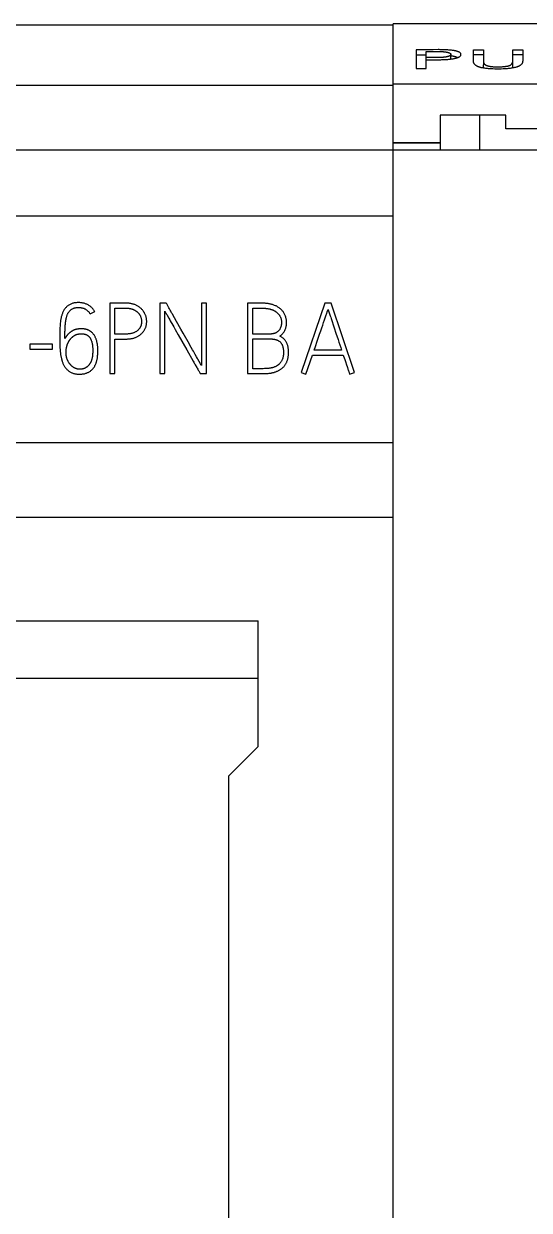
# Model space of a CAD drawing. Header units: millimetres. Extents: x 6750 to 121550, y -28210 to 66060.
# Drawn here: x 38625.18 to 38638.1, y 64560.89 to 64591.23 of the extents above; entities that cross this region are included whole.
import ezdxf

# ---------------------------------------------------------------- set-up
doc = ezdxf.new("R2010")
doc.units = ezdxf.units.MM
doc.layers.add('10000_FRONT', color=7, linetype='Continuous')
doc.layers.add('10500_FRONT_LABELING', color=7, linetype='Continuous')
doc.layers.add('DN.1. NET LIEN MANH', color=7, linetype='Continuous', lineweight=40)

# ---------------------------------------------------------------- blocks, each defined once
blk = doc.blocks.new('A$C0C6D7916')
at = {"layer": '10000_FRONT', "linetype": 'Continuous'}
for p, q in [((-7, 0), (-7, 117.137)), ((0, 117.137), (-7, 117.137)), ((-7, 117.1), (-16.8, 117.1)), ((-7, 115.556), (-16.8, 115.556)), ((-7, 115.6), (0, 115.6)), ((-5.8, 114.8), (-5.8, 113.9)), ((-4.125, 114.8), (-5.8, 114.8)), ((-4.8, 114.8), (-4.8, 113.9)), ((-4.125, 114.45), (-4.125, 114.8)), ((-2.875, 114.45), (-4.125, 114.45)), ((-7, 114.1), (-5.8, 114.1)), ((0, 113.9), (-42, 113.9)), ((-7, 114.091), (-5.8, 114.091)), ((-7, 112.214), (-42, 112.214)), ((-7, 106.423), (-42, 106.423)), ((-42, 104.522), (-7, 104.522)), ((-23.55, 101.87), (-10.45, 101.87)), ((-10.45, 98.65), (-10.45, 101.87)), ((-10.45, 100.395), (-23.55, 100.395)), ((-11.2, 97.9), (-10.45, 98.65)), ((-11.2, 73.2), (-11.2, 97.9))]:
    blk.add_line(p, q, dxfattribs=at)
at = {"layer": '10500_FRONT_LABELING', "linetype": 'Continuous'}
for p, q in [((-6.417, 116.473), (-6.417, 115.989)), ((-6.417, 116.341), (-6.162, 116.341)), ((-6.163, 115.989), (-6.163, 116.426)), ((-6.163, 116.426), (-5.936, 116.426)), ((-5.96, 116.218), (-5.858, 116.218)), ((-5.936, 116.426), (-5.911, 116.426)), ((-5.858, 116.218), (-5.807, 116.218)), ((-5.528, 116.235), (-5.528, 116.35)), ((-4.951, 116.473), (-4.696, 116.473)), ((-4.951, 116.358), (-4.951, 116.382)), ((-4.951, 116.334), (-4.951, 116.358)), ((-4.696, 116.341), (-4.951, 116.341)), ((-4.95, 116.297), (-4.951, 116.334)), ((-4.95, 116.284), (-4.95, 116.297)), ((-4.95, 116.163), (-4.95, 116.284)), ((-4.696, 116.229), (-4.697, 116.199)), ((-4.696, 116.384), (-4.696, 116.239)), ((-4.696, 116.239), (-4.696, 116.229)), ((-3.948, 116.318), (-3.947, 116.356)), ((-3.948, 116.289), (-3.948, 116.318)), ((-3.947, 116.26), (-3.948, 116.289)), ((-3.947, 116.438), (-3.947, 116.473)), ((-3.947, 116.473), (-3.692, 116.473)), ((-3.947, 116.356), (-3.947, 116.438)), ((-3.947, 116.227), (-3.947, 116.35)), ((-3.692, 116.341), (-3.947, 116.341)), ((-3.947, 116.24), (-3.947, 116.26)), ((-3.947, 116.23), (-3.947, 116.24)), ((-3.692, 116.382), (-3.692, 116.271)), ((-3.692, 116.271), (-3.692, 116.207)), ((-6.417, 115.989), (-6.163, 115.989)), ((-4.696, 116.185), (-4.696, 116.084)), ((-4.696, 116.003), (-4.696, 116.084)), ((-3.946, 116.004), (-3.946, 116.176)), ((-14.244, 109.99), (-14.244, 108.19)), ((-13.973, 109.99), (-14.244, 109.99)), ((-14.114, 109.201), (-14.114, 109.863)), ((-14.114, 109.863), (-13.821, 109.863)), ((-13.94, 109.991), (-13.973, 109.99)), ((-12.966, 109.99), (-12.966, 108.19)), ((-12.8, 109.99), (-12.966, 109.99)), ((-11.901, 109.99), (-11.901, 108.397)), ((-11.771, 109.99), (-11.901, 109.99)), ((-11.771, 108.19), (-11.771, 109.99)), ((-10.723, 109.988), (-10.723, 108.19)), ((-10.645, 109.988), (-10.723, 109.988)), ((-10.593, 109.201), (-10.593, 109.86)), ((-10.593, 109.86), (-10.315, 109.86)), ((-8.746, 109.993), (-9.355, 108.217)), ((-8.583, 109.993), (-8.746, 109.993)), ((-7.99, 108.217), (-8.583, 109.993)), ((-14.748, 109.716), (-14.631, 109.776)), ((-12.838, 108.19), (-12.838, 109.788)), ((-8.779, 109.497), (-8.755, 109.568)), ((-8.755, 109.568), (-8.713, 109.691)), ((-8.713, 109.691), (-8.707, 109.709)), ((-8.665, 109.833), (-8.653, 109.797)), ((-8.653, 109.797), (-8.627, 109.718)), ((-14.972, 109.336), (-15.013, 109.334)), ((-12.698, 109.54), (-12.634, 109.428)), ((-12.634, 109.428), (-12.609, 109.383)), ((-12.609, 109.383), (-12.57, 109.315)), ((-12.57, 109.315), (-12.494, 109.18)), ((-12.426, 109.324), (-12.539, 109.526)), ((-12.369, 109.223), (-12.426, 109.324)), ((-8.883, 109.198), (-8.852, 109.286)), ((-8.852, 109.286), (-8.828, 109.356)), ((-8.51, 109.362), (-8.465, 109.227)), ((-16.286, 108.942), (-16.286, 108.814)), ((-15.706, 108.942), (-16.286, 108.942)), ((-15.706, 108.814), (-15.706, 108.942)), ((-15.005, 109.207), (-14.967, 109.209)), ((-14.114, 108.19), (-14.114, 109.074)), ((-12.494, 109.18), (-12.276, 108.798)), ((-10.593, 108.315), (-10.593, 109.077)), ((-8.991, 108.88), (-8.943, 109.021)), ((-8.943, 109.021), (-8.883, 109.198)), ((-8.465, 109.227), (-8.409, 109.06)), ((-8.409, 109.06), (-8.387, 108.993)), ((-8.387, 108.993), (-8.365, 108.926)), ((-16.286, 108.814), (-15.706, 108.814)), ((-12.129, 108.8), (-12.163, 108.861)), ((-12.106, 108.76), (-12.129, 108.8)), ((-12.06, 108.68), (-12.106, 108.76)), ((-12.026, 108.619), (-12.06, 108.68)), ((-9.233, 108.178), (-9.065, 108.664)), ((-9.065, 108.664), (-8.278, 108.664)), ((-9.021, 108.792), (-8.991, 108.88)), ((-8.321, 108.792), (-9.021, 108.792)), ((-8.278, 108.664), (-8.269, 108.636)), ((-8.269, 108.636), (-8.255, 108.594)), ((-8.255, 108.594), (-8.242, 108.552)), ((-8.242, 108.552), (-8.223, 108.497)), ((-8.223, 108.497), (-8.195, 108.413)), ((-8.195, 108.413), (-8.181, 108.372)), ((-8.181, 108.372), (-8.172, 108.344)), ((-8.172, 108.344), (-8.157, 108.303)), ((-14.244, 108.19), (-14.114, 108.19)), ((-12.966, 108.19), (-12.838, 108.19)), ((-11.931, 108.19), (-11.771, 108.19)), ((-10.723, 108.19), (-10.476, 108.19)), ((-10.414, 108.315), (-10.593, 108.315)), ((-10.476, 108.19), (-10.384, 108.189)), ((-10.355, 108.315), (-10.414, 108.315)), ((-9.355, 108.217), (-9.233, 108.178)), ((-8.157, 108.303), (-8.152, 108.289)), ((-8.115, 108.178), (-7.99, 108.217))]:
    blk.add_line(p, q, dxfattribs=at)
for points in [[(-5.982, 116.473), (-6.059, 116.473), (-6.084, 116.473), (-6.11, 116.473), (-6.417, 116.473)], [(-5.913, 116.271), (-5.963, 116.271), (-6.163, 116.271)], [(-6.163, 116.218), (-6.061, 116.218), (-6.036, 116.218), (-5.96, 116.218)], [(-5.807, 116.218), (-5.782, 116.218), (-5.757, 116.219), (-5.731, 116.219), (-5.706, 116.22), (-5.681, 116.221), (-5.656, 116.223), (-5.631, 116.224), (-5.607, 116.226), (-5.583, 116.228), (-5.56, 116.231), (-5.537, 116.233), (-5.514, 116.236), (-5.492, 116.24), (-5.471, 116.243), (-5.451, 116.247), (-5.431, 116.251), (-5.422, 116.253), (-5.413, 116.255), (-5.404, 116.257), (-5.395, 116.259), (-5.387, 116.262), (-5.379, 116.264), (-5.371, 116.267), (-5.363, 116.269), (-5.356, 116.272), (-5.349, 116.274), (-5.342, 116.277), (-5.336, 116.279), (-5.33, 116.282), (-5.324, 116.285), (-5.319, 116.287), (-5.314, 116.29), (-5.309, 116.293), (-5.305, 116.296), (-5.3, 116.299), (-5.297, 116.301), (-5.293, 116.304), (-5.29, 116.307), (-5.287, 116.31), (-5.284, 116.313), (-5.281, 116.316), (-5.279, 116.319), (-5.277, 116.322), (-5.275, 116.325), (-5.273, 116.33), (-5.271, 116.336), (-5.27, 116.342), (-5.269, 116.348), (-5.269, 116.354), (-5.27, 116.359), (-5.271, 116.365), (-5.274, 116.371), (-5.277, 116.376), (-5.28, 116.382), (-5.285, 116.388), (-5.291, 116.393), (-5.294, 116.396), (-5.297, 116.399), (-5.301, 116.401), (-5.305, 116.404), (-5.309, 116.407), (-5.313, 116.409), (-5.318, 116.412), (-5.323, 116.414), (-5.328, 116.417), (-5.334, 116.419), (-5.34, 116.422), (-5.346, 116.424), (-5.353, 116.427), (-5.359, 116.429), (-5.367, 116.431), (-5.374, 116.434), (-5.382, 116.436), (-5.39, 116.438), (-5.398, 116.44), (-5.407, 116.442), (-5.416, 116.444), (-5.425, 116.446), (-5.435, 116.448), (-5.444, 116.449), (-5.454, 116.451), (-5.465, 116.453), (-5.486, 116.456), (-5.508, 116.458), (-5.53, 116.461), (-5.554, 116.463), (-5.578, 116.465), (-5.602, 116.467), (-5.626, 116.468), (-5.651, 116.47), (-5.676, 116.471), (-5.702, 116.472), (-5.727, 116.472), (-5.752, 116.473), (-5.778, 116.473), (-5.803, 116.473), (-5.829, 116.474), (-5.854, 116.474), (-5.982, 116.473)], [(-5.911, 116.426), (-5.861, 116.426), (-5.836, 116.426), (-5.811, 116.426), (-5.786, 116.426), (-5.761, 116.425), (-5.736, 116.424), (-5.724, 116.423), (-5.712, 116.422), (-5.7, 116.421), (-5.689, 116.42), (-5.678, 116.418), (-5.667, 116.417), (-5.657, 116.415), (-5.647, 116.414), (-5.637, 116.412), (-5.628, 116.41), (-5.619, 116.408), (-5.61, 116.406), (-5.602, 116.404), (-5.594, 116.402), (-5.587, 116.4), (-5.58, 116.397), (-5.574, 116.395), (-5.568, 116.392), (-5.562, 116.39), (-5.557, 116.387), (-5.553, 116.385), (-5.549, 116.382), (-5.545, 116.379), (-5.542, 116.377), (-5.539, 116.374), (-5.536, 116.371), (-5.534, 116.368), (-5.532, 116.366), (-5.531, 116.363), (-5.53, 116.36), (-5.529, 116.357), (-5.529, 116.354), (-5.528, 116.351), (-5.528, 116.348), (-5.529, 116.345), (-5.53, 116.343), (-5.531, 116.34), (-5.532, 116.337), (-5.534, 116.334), (-5.536, 116.331), (-5.538, 116.328), (-5.541, 116.326), (-5.544, 116.323), (-5.548, 116.32), (-5.552, 116.317), (-5.557, 116.314), (-5.562, 116.312), (-5.567, 116.309), (-5.57, 116.308), (-5.573, 116.306), (-5.576, 116.305), (-5.58, 116.304), (-5.587, 116.301), (-5.594, 116.299), (-5.602, 116.297), (-5.611, 116.295), (-5.62, 116.293), (-5.629, 116.291), (-5.639, 116.289), (-5.649, 116.287), (-5.659, 116.285), (-5.67, 116.284), (-5.681, 116.282), (-5.692, 116.281), (-5.704, 116.279), (-5.715, 116.278), (-5.727, 116.277), (-5.739, 116.276), (-5.764, 116.275), (-5.788, 116.273), (-5.813, 116.272), (-5.838, 116.272), (-5.863, 116.272), (-5.888, 116.271), (-5.913, 116.271)], [(-5.528, 116.322), (-5.518, 116.321), (-5.509, 116.319), (-5.499, 116.317), (-5.494, 116.317), (-5.49, 116.316), (-5.485, 116.315), (-5.481, 116.314), (-5.476, 116.313), (-5.471, 116.312), (-5.467, 116.311), (-5.462, 116.31), (-5.458, 116.309), (-5.454, 116.308), (-5.449, 116.307), (-5.445, 116.306), (-5.441, 116.305), (-5.437, 116.304), (-5.433, 116.303), (-5.428, 116.302), (-5.424, 116.3), (-5.42, 116.299), (-5.416, 116.298), (-5.412, 116.297), (-5.409, 116.296), (-5.405, 116.294), (-5.401, 116.293), (-5.397, 116.292), (-5.394, 116.291), (-5.39, 116.289), (-5.387, 116.288), (-5.383, 116.287), (-5.38, 116.286), (-5.376, 116.284), (-5.373, 116.283), (-5.37, 116.282), (-5.367, 116.28), (-5.364, 116.279), (-5.361, 116.277), (-5.358, 116.276), (-5.355, 116.275), (-5.352, 116.273)], [(-4.952, 116.22), (-4.951, 116.246), (-4.95, 116.259), (-4.95, 116.271)], [(-3.692, 116.207), (-3.692, 116.194), (-3.692, 116.18), (-3.693, 116.167), (-3.694, 116.16), (-3.695, 116.153), (-3.697, 116.147), (-3.699, 116.14), (-3.702, 116.133), (-3.705, 116.126), (-3.709, 116.119), (-3.713, 116.113), (-3.718, 116.106), (-3.724, 116.099), (-3.73, 116.092), (-3.737, 116.085), (-3.745, 116.079), (-3.754, 116.072), (-3.764, 116.065), (-3.775, 116.059), (-3.786, 116.053), (-3.792, 116.05), (-3.799, 116.046), (-3.806, 116.043), (-3.813, 116.04), (-3.82, 116.037), (-3.828, 116.035), (-3.836, 116.032), (-3.845, 116.029), (-3.853, 116.026), (-3.862, 116.024), (-3.872, 116.021), (-3.881, 116.018), (-3.901, 116.014), (-3.922, 116.009), (-3.944, 116.005), (-3.966, 116.001), (-3.989, 115.997), (-4.013, 115.994), (-4.038, 115.991), (-4.063, 115.989), (-4.088, 115.986), (-4.114, 115.985), (-4.14, 115.983), (-4.166, 115.981), (-4.193, 115.98), (-4.246, 115.979), (-4.299, 115.978), (-4.352, 115.978), (-4.405, 115.979), (-4.458, 115.98), (-4.484, 115.982), (-4.511, 115.983), (-4.537, 115.985), (-4.562, 115.986), (-4.588, 115.989), (-4.613, 115.991), (-4.637, 115.994), (-4.661, 115.997), (-4.685, 116.001), (-4.707, 116.005), (-4.729, 116.009), (-4.75, 116.013), (-4.76, 116.016), (-4.77, 116.018), (-4.779, 116.021), (-4.788, 116.023), (-4.797, 116.026), (-4.806, 116.029), (-4.814, 116.032), (-4.822, 116.035), (-4.83, 116.037), (-4.837, 116.04), (-4.844, 116.044), (-4.851, 116.047), (-4.857, 116.05), (-4.863, 116.053), (-4.874, 116.059), (-4.884, 116.066), (-4.894, 116.072), (-4.902, 116.079), (-4.909, 116.086), (-4.916, 116.093), (-4.922, 116.099), (-4.927, 116.106), (-4.932, 116.113), (-4.936, 116.12), (-4.939, 116.127), (-4.942, 116.134), (-4.945, 116.14), (-4.947, 116.147), (-4.948, 116.154), (-4.95, 116.161), (-4.951, 116.167), (-4.952, 116.181), (-4.952, 116.194), (-4.952, 116.207), (-4.952, 116.22)], [(-4.951, 116.382), (-4.951, 116.428), (-4.951, 116.473)], [(-4.697, 116.199), (-4.697, 116.188), (-4.696, 116.178), (-4.696, 116.167), (-4.695, 116.162), (-4.695, 116.157), (-4.694, 116.152), (-4.692, 116.146), (-4.691, 116.141), (-4.689, 116.136), (-4.686, 116.131), (-4.684, 116.125), (-4.681, 116.12), (-4.677, 116.115), (-4.673, 116.11), (-4.668, 116.104), (-4.663, 116.099), (-4.66, 116.096), (-4.657, 116.094), (-4.654, 116.091), (-4.65, 116.089), (-4.647, 116.086), (-4.643, 116.084), (-4.638, 116.081), (-4.634, 116.079), (-4.629, 116.076), (-4.624, 116.074), (-4.619, 116.071), (-4.613, 116.069), (-4.607, 116.067), (-4.6, 116.065), (-4.594, 116.063), (-4.587, 116.061), (-4.58, 116.059), (-4.572, 116.057), (-4.564, 116.055), (-4.556, 116.053), (-4.548, 116.052), (-4.539, 116.05), (-4.531, 116.049), (-4.522, 116.047), (-4.513, 116.046), (-4.503, 116.045), (-4.484, 116.043), (-4.465, 116.041), (-4.445, 116.039), (-4.424, 116.038), (-4.404, 116.037), (-4.383, 116.037), (-4.362, 116.036), (-4.341, 116.036), (-4.32, 116.036), (-4.3, 116.036), (-4.279, 116.036), (-4.259, 116.037), (-4.238, 116.038), (-4.218, 116.039), (-4.198, 116.04), (-4.178, 116.042), (-4.158, 116.044), (-4.139, 116.046), (-4.129, 116.047), (-4.12, 116.048), (-4.111, 116.049), (-4.102, 116.051), (-4.093, 116.052), (-4.085, 116.054), (-4.076, 116.056), (-4.069, 116.057), (-4.061, 116.059), (-4.054, 116.061), (-4.047, 116.063), (-4.04, 116.065), (-4.034, 116.068), (-4.028, 116.07), (-4.023, 116.072), (-4.018, 116.075), (-4.013, 116.077), (-4.008, 116.08), (-4.004, 116.082), (-4, 116.085), (-3.996, 116.087), (-3.992, 116.09), (-3.989, 116.092), (-3.986, 116.095), (-3.983, 116.097), (-3.98, 116.1), (-3.975, 116.105), (-3.97, 116.11), (-3.966, 116.116), (-3.962, 116.121), (-3.959, 116.126), (-3.957, 116.131), (-3.954, 116.137), (-3.952, 116.142), (-3.951, 116.147), (-3.949, 116.152), (-3.948, 116.158), (-3.947, 116.163), (-3.947, 116.168), (-3.946, 116.179), (-3.946, 116.189), (-3.946, 116.199), (-3.946, 116.209), (-3.947, 116.23)], [(-4.696, 116.473), (-4.696, 116.411), (-4.696, 116.402), (-4.696, 116.384)], [(-3.692, 116.473), (-3.692, 116.428), (-3.692, 116.382)], [(-14.631, 109.776), (-14.64, 109.792), (-14.65, 109.808), (-14.66, 109.823), (-14.671, 109.838), (-14.683, 109.852), (-14.695, 109.866), (-14.708, 109.879), (-14.721, 109.891), (-14.735, 109.903), (-14.75, 109.915), (-14.765, 109.925), (-14.78, 109.935), (-14.796, 109.945), (-14.812, 109.954), (-14.829, 109.962), (-14.846, 109.969), (-14.863, 109.975), (-14.88, 109.981), (-14.898, 109.987), (-14.916, 109.991), (-14.934, 109.995), (-14.952, 109.998), (-14.971, 110.001), (-14.989, 110.003), (-15.007, 110.004), (-15.026, 110.005), (-15.044, 110.005), (-15.063, 110.005), (-15.081, 110.004), (-15.1, 110.003), (-15.118, 110.001), (-15.136, 109.999), (-15.154, 109.996), (-15.172, 109.992), (-15.19, 109.987), (-15.208, 109.982), (-15.225, 109.976), (-15.242, 109.969), (-15.258, 109.961), (-15.274, 109.952), (-15.29, 109.943), (-15.306, 109.932), (-15.32, 109.921), (-15.335, 109.91), (-15.348, 109.897), (-15.362, 109.884), (-15.374, 109.871), (-15.386, 109.857), (-15.397, 109.842), (-15.408, 109.827), (-15.418, 109.812), (-15.427, 109.796), (-15.435, 109.78), (-15.443, 109.763), (-15.45, 109.746), (-15.457, 109.729), (-15.463, 109.712), (-15.469, 109.694), (-15.474, 109.676), (-15.479, 109.659), (-15.484, 109.641), (-15.488, 109.623), (-15.491, 109.605), (-15.495, 109.587), (-15.501, 109.551), (-15.506, 109.515), (-15.51, 109.479), (-15.513, 109.442), (-15.516, 109.406), (-15.518, 109.369), (-15.519, 109.333), (-15.521, 109.296), (-15.522, 109.259), (-15.522, 109.223), (-15.523, 109.186), (-15.523, 109.149), (-15.523, 109.112), (-15.523, 109.076), (-15.522, 109.039), (-15.522, 109.002), (-15.521, 108.965), (-15.521, 108.929), (-15.52, 108.892)], [(-15.393, 109.084), (-15.393, 109.11), (-15.392, 109.136), (-15.392, 109.163), (-15.392, 109.189), (-15.391, 109.215), (-15.391, 109.242), (-15.39, 109.268), (-15.389, 109.294), (-15.388, 109.321), (-15.387, 109.347), (-15.386, 109.373), (-15.384, 109.399), (-15.383, 109.426), (-15.381, 109.452), (-15.379, 109.478), (-15.376, 109.504), (-15.372, 109.53), (-15.368, 109.556), (-15.363, 109.582), (-15.357, 109.608), (-15.354, 109.62), (-15.351, 109.633), (-15.347, 109.646), (-15.343, 109.658), (-15.339, 109.671), (-15.335, 109.683), (-15.33, 109.695), (-15.325, 109.707), (-15.319, 109.719), (-15.313, 109.731), (-15.306, 109.742), (-15.299, 109.754), (-15.292, 109.765), (-15.284, 109.775), (-15.276, 109.785), (-15.267, 109.795), (-15.258, 109.805), (-15.248, 109.814), (-15.238, 109.822), (-15.228, 109.83), (-15.217, 109.838), (-15.206, 109.844), (-15.194, 109.85), (-15.182, 109.856), (-15.17, 109.86), (-15.158, 109.865), (-15.145, 109.868), (-15.132, 109.871), (-15.12, 109.874), (-15.107, 109.876), (-15.093, 109.878), (-15.08, 109.879), (-15.067, 109.88), (-15.054, 109.88), (-15.041, 109.88), (-15.028, 109.88), (-15.015, 109.88), (-15.001, 109.879), (-14.988, 109.877), (-14.975, 109.875), (-14.962, 109.873), (-14.95, 109.87), (-14.937, 109.867), (-14.924, 109.864), (-14.912, 109.859), (-14.9, 109.855), (-14.888, 109.85), (-14.876, 109.844), (-14.864, 109.838), (-14.853, 109.831), (-14.842, 109.824), (-14.832, 109.816), (-14.821, 109.808), (-14.811, 109.799), (-14.802, 109.79), (-14.793, 109.781), (-14.784, 109.771), (-14.776, 109.76), (-14.768, 109.75), (-14.761, 109.739), (-14.754, 109.727), (-14.748, 109.716)], [(-14.114, 109.074), (-13.847, 109.074), (-13.814, 109.074), (-13.798, 109.074), (-13.781, 109.075), (-13.764, 109.076), (-13.748, 109.077), (-13.731, 109.079), (-13.715, 109.081), (-13.698, 109.084), (-13.682, 109.087), (-13.665, 109.09), (-13.649, 109.094), (-13.632, 109.099), (-13.616, 109.104), (-13.6, 109.109), (-13.584, 109.116), (-13.568, 109.122), (-13.553, 109.129), (-13.538, 109.137), (-13.523, 109.145), (-13.508, 109.154), (-13.494, 109.163), (-13.48, 109.173), (-13.466, 109.183), (-13.453, 109.194), (-13.44, 109.205), (-13.428, 109.217), (-13.416, 109.229), (-13.405, 109.241), (-13.394, 109.254), (-13.383, 109.268), (-13.373, 109.282), (-13.364, 109.296), (-13.356, 109.31), (-13.348, 109.325), (-13.34, 109.341), (-13.333, 109.356), (-13.327, 109.372), (-13.322, 109.388), (-13.317, 109.405), (-13.313, 109.421), (-13.309, 109.438), (-13.307, 109.454), (-13.304, 109.471), (-13.303, 109.488), (-13.302, 109.505), (-13.302, 109.522), (-13.302, 109.539), (-13.303, 109.556), (-13.305, 109.573), (-13.307, 109.59), (-13.31, 109.607), (-13.313, 109.624), (-13.317, 109.64), (-13.322, 109.656), (-13.327, 109.672), (-13.333, 109.688), (-13.34, 109.704), (-13.347, 109.719), (-13.354, 109.735), (-13.362, 109.749), (-13.371, 109.764), (-13.38, 109.778), (-13.39, 109.792), (-13.4, 109.806), (-13.411, 109.819), (-13.423, 109.831), (-13.435, 109.844), (-13.447, 109.856), (-13.46, 109.867), (-13.473, 109.878), (-13.486, 109.888), (-13.5, 109.898), (-13.514, 109.908), (-13.528, 109.916), (-13.543, 109.925), (-13.558, 109.933), (-13.574, 109.94), (-13.589, 109.947), (-13.605, 109.953), (-13.621, 109.959), (-13.637, 109.964), (-13.653, 109.969), (-13.67, 109.974), (-13.686, 109.977), (-13.703, 109.98), (-13.72, 109.983), (-13.736, 109.985), (-13.753, 109.987), (-13.77, 109.989), (-13.787, 109.99), (-13.804, 109.99), (-13.838, 109.991), (-13.872, 109.991), (-13.94, 109.991)], [(-13.821, 109.863), (-13.811, 109.863), (-13.8, 109.862), (-13.79, 109.862), (-13.78, 109.861), (-13.769, 109.86), (-13.759, 109.859), (-13.749, 109.858), (-13.739, 109.856), (-13.729, 109.854), (-13.719, 109.852), (-13.709, 109.85), (-13.699, 109.848), (-13.689, 109.845), (-13.679, 109.842), (-13.669, 109.839), (-13.66, 109.836), (-13.65, 109.832), (-13.641, 109.828), (-13.631, 109.824), (-13.622, 109.819), (-13.613, 109.815), (-13.604, 109.81), (-13.595, 109.805), (-13.587, 109.799), (-13.578, 109.794), (-13.57, 109.788), (-13.561, 109.782), (-13.553, 109.775), (-13.545, 109.769), (-13.538, 109.762), (-13.53, 109.755), (-13.523, 109.747), (-13.516, 109.74), (-13.509, 109.732), (-13.502, 109.724), (-13.496, 109.716), (-13.49, 109.708), (-13.484, 109.699), (-13.482, 109.695), (-13.479, 109.691), (-13.476, 109.686), (-13.474, 109.682), (-13.471, 109.677), (-13.469, 109.673), (-13.466, 109.668), (-13.464, 109.663), (-13.462, 109.659), (-13.46, 109.654), (-13.458, 109.649), (-13.456, 109.644)], [(-12.732, 109.869), (-12.789, 109.97), (-12.8, 109.99)], [(-12.539, 109.526), (-12.641, 109.707), (-12.653, 109.728), (-12.664, 109.748), (-12.675, 109.768), (-12.687, 109.788), (-12.698, 109.808), (-12.709, 109.829), (-12.721, 109.849), (-12.732, 109.869)], [(-9.895, 109.149), (-9.879, 109.161), (-9.864, 109.173), (-9.85, 109.187), (-9.837, 109.201), (-9.824, 109.215), (-9.812, 109.23), (-9.8, 109.246), (-9.79, 109.262), (-9.78, 109.279), (-9.771, 109.296), (-9.763, 109.314), (-9.755, 109.331), (-9.749, 109.35), (-9.744, 109.368), (-9.739, 109.387), (-9.735, 109.406), (-9.732, 109.425), (-9.73, 109.445), (-9.728, 109.464), (-9.727, 109.483), (-9.727, 109.503), (-9.727, 109.522), (-9.729, 109.542), (-9.731, 109.561), (-9.734, 109.58), (-9.737, 109.599), (-9.742, 109.618), (-9.747, 109.637), (-9.753, 109.655), (-9.76, 109.673), (-9.767, 109.691), (-9.776, 109.709), (-9.785, 109.726), (-9.795, 109.742), (-9.806, 109.759), (-9.817, 109.774), (-9.829, 109.79), (-9.842, 109.804), (-9.855, 109.818), (-9.869, 109.832), (-9.883, 109.845), (-9.898, 109.857), (-9.914, 109.869), (-9.929, 109.88), (-9.946, 109.891), (-9.962, 109.901), (-9.979, 109.91), (-9.996, 109.919), (-10.014, 109.927), (-10.032, 109.935), (-10.05, 109.942), (-10.068, 109.948), (-10.086, 109.954), (-10.105, 109.96), (-10.124, 109.965), (-10.143, 109.969), (-10.162, 109.973), (-10.181, 109.977), (-10.2, 109.98), (-10.219, 109.982), (-10.239, 109.984), (-10.258, 109.986), (-10.277, 109.987), (-10.297, 109.988), (-10.336, 109.988), (-10.374, 109.988), (-10.413, 109.988), (-10.452, 109.988), (-10.49, 109.988), (-10.645, 109.988)], [(-10.315, 109.86), (-10.304, 109.86), (-10.292, 109.86), (-10.281, 109.859), (-10.269, 109.859), (-10.258, 109.858), (-10.247, 109.857), (-10.235, 109.856), (-10.224, 109.854), (-10.213, 109.853), (-10.202, 109.851), (-10.191, 109.849), (-10.18, 109.847), (-10.169, 109.844), (-10.158, 109.842), (-10.147, 109.839), (-10.136, 109.836), (-10.125, 109.833), (-10.114, 109.829), (-10.103, 109.825), (-10.093, 109.821), (-10.082, 109.817), (-10.072, 109.813), (-10.061, 109.808), (-10.051, 109.803), (-10.041, 109.797), (-10.031, 109.792), (-10.021, 109.786), (-10.012, 109.78), (-10.002, 109.773), (-9.993, 109.767), (-9.984, 109.76), (-9.975, 109.753), (-9.966, 109.745), (-9.958, 109.738), (-9.95, 109.73), (-9.942, 109.721), (-9.938, 109.717), (-9.934, 109.713), (-9.93, 109.709), (-9.927, 109.704), (-9.923, 109.7), (-9.92, 109.695), (-9.916, 109.691), (-9.913, 109.686), (-9.91, 109.681), (-9.907, 109.677), (-9.904, 109.672), (-9.901, 109.667), (-9.898, 109.662), (-9.895, 109.657), (-9.892, 109.652), (-9.89, 109.647)], [(-13.456, 109.644), (-13.451, 109.631), (-13.446, 109.618), (-13.443, 109.604), (-13.439, 109.59), (-13.437, 109.576), (-13.435, 109.562), (-13.433, 109.548), (-13.432, 109.534), (-13.432, 109.52), (-13.432, 109.506), (-13.433, 109.492), (-13.435, 109.478), (-13.437, 109.464), (-13.44, 109.45), (-13.443, 109.437), (-13.447, 109.423), (-13.452, 109.41), (-13.454, 109.403), (-13.457, 109.397), (-13.46, 109.39), (-13.463, 109.384), (-13.466, 109.378), (-13.47, 109.372), (-13.473, 109.366), (-13.477, 109.36), (-13.481, 109.354), (-13.485, 109.348), (-13.489, 109.342), (-13.493, 109.337), (-13.498, 109.331), (-13.502, 109.326), (-13.512, 109.316), (-13.522, 109.306), (-13.532, 109.296), (-13.543, 109.287), (-13.554, 109.278), (-13.566, 109.27), (-13.578, 109.262), (-13.59, 109.255), (-13.602, 109.248), (-13.615, 109.242), (-13.628, 109.236), (-13.641, 109.231), (-13.654, 109.226), (-13.668, 109.222), (-13.681, 109.218), (-13.695, 109.214), (-13.709, 109.211), (-13.723, 109.209), (-13.737, 109.207), (-13.751, 109.205), (-13.765, 109.204), (-13.779, 109.203), (-13.793, 109.202), (-13.806, 109.202), (-13.834, 109.201), (-14.114, 109.201)], [(-12.838, 109.788), (-12.826, 109.765), (-12.814, 109.742), (-12.801, 109.72), (-12.788, 109.697), (-12.737, 109.608)], [(-12.737, 109.608), (-12.711, 109.563), (-12.698, 109.54)], [(-9.89, 109.647), (-9.885, 109.636), (-9.88, 109.626), (-9.876, 109.615), (-9.872, 109.605), (-9.869, 109.594), (-9.866, 109.583), (-9.864, 109.572), (-9.862, 109.561), (-9.86, 109.549), (-9.858, 109.538), (-9.858, 109.527), (-9.857, 109.516), (-9.857, 109.504), (-9.857, 109.493), (-9.857, 109.482), (-9.857, 109.47), (-9.858, 109.459), (-9.859, 109.448), (-9.861, 109.437), (-9.863, 109.425), (-9.865, 109.414), (-9.868, 109.403), (-9.871, 109.392), (-9.874, 109.382), (-9.878, 109.371), (-9.882, 109.36), (-9.887, 109.35), (-9.892, 109.34), (-9.897, 109.33), (-9.903, 109.32), (-9.91, 109.311), (-9.916, 109.302), (-9.924, 109.293), (-9.931, 109.284), (-9.939, 109.276), (-9.947, 109.269), (-9.956, 109.261), (-9.965, 109.254), (-9.974, 109.248), (-9.984, 109.242), (-9.994, 109.236), (-10.004, 109.231), (-10.014, 109.226), (-10.025, 109.222), (-10.035, 109.218), (-10.046, 109.215), (-10.057, 109.212), (-10.068, 109.209), (-10.079, 109.207), (-10.091, 109.205), (-10.102, 109.204), (-10.113, 109.203), (-10.124, 109.202), (-10.136, 109.202), (-10.159, 109.201), (-10.181, 109.201), (-10.593, 109.201)], [(-8.707, 109.709), (-8.677, 109.797), (-8.671, 109.815), (-8.665, 109.833)], [(-8.627, 109.718), (-8.609, 109.663), (-8.598, 109.63), (-8.587, 109.596), (-8.51, 109.362)], [(-15.458, 108.495), (-15.453, 108.479), (-15.447, 108.463), (-15.441, 108.448), (-15.434, 108.433), (-15.427, 108.418), (-15.419, 108.403), (-15.411, 108.388), (-15.403, 108.374), (-15.394, 108.36), (-15.384, 108.347), (-15.374, 108.334), (-15.364, 108.321), (-15.353, 108.308), (-15.341, 108.297), (-15.329, 108.285), (-15.317, 108.274), (-15.304, 108.264), (-15.291, 108.254), (-15.277, 108.244), (-15.263, 108.236), (-15.248, 108.228), (-15.233, 108.22), (-15.218, 108.213), (-15.203, 108.207), (-15.187, 108.201), (-15.171, 108.196), (-15.155, 108.191), (-15.139, 108.187), (-15.123, 108.184), (-15.106, 108.181), (-15.09, 108.179), (-15.073, 108.177), (-15.056, 108.176), (-15.04, 108.175), (-15.023, 108.175), (-15.006, 108.175), (-14.99, 108.175), (-14.973, 108.176), (-14.957, 108.178), (-14.94, 108.18), (-14.924, 108.182), (-14.908, 108.185), (-14.891, 108.188), (-14.875, 108.192), (-14.859, 108.197), (-14.843, 108.202), (-14.828, 108.208), (-14.813, 108.214), (-14.798, 108.222), (-14.783, 108.229), (-14.768, 108.238), (-14.754, 108.246), (-14.741, 108.256), (-14.727, 108.266), (-14.715, 108.277), (-14.702, 108.288), (-14.69, 108.299), (-14.679, 108.312), (-14.668, 108.324), (-14.658, 108.337), (-14.648, 108.351), (-14.639, 108.365), (-14.63, 108.379), (-14.623, 108.394), (-14.615, 108.408), (-14.608, 108.423), (-14.602, 108.439), (-14.596, 108.454), (-14.59, 108.47), (-14.585, 108.486), (-14.581, 108.502), (-14.577, 108.518), (-14.573, 108.534), (-14.569, 108.55), (-14.566, 108.567), (-14.563, 108.583), (-14.561, 108.599), (-14.559, 108.616), (-14.555, 108.649), (-14.552, 108.682), (-14.55, 108.715), (-14.55, 108.748), (-14.549, 108.781), (-14.55, 108.814), (-14.552, 108.848), (-14.554, 108.881), (-14.556, 108.897), (-14.557, 108.914), (-14.56, 108.93), (-14.562, 108.947), (-14.565, 108.963), (-14.568, 108.979), (-14.572, 108.996), (-14.575, 109.012), (-14.58, 109.028), (-14.584, 109.044), (-14.59, 109.059), (-14.595, 109.075), (-14.601, 109.091), (-14.608, 109.106), (-14.615, 109.121), (-14.622, 109.136), (-14.63, 109.15), (-14.639, 109.164), (-14.648, 109.178), (-14.658, 109.192), (-14.668, 109.205), (-14.679, 109.217), (-14.69, 109.229), (-14.702, 109.241)], [(-15.013, 109.334), (-15.02, 109.333), (-15.026, 109.333), (-15.033, 109.332), (-15.04, 109.332), (-15.047, 109.331), (-15.054, 109.33), (-15.06, 109.329), (-15.067, 109.328), (-15.074, 109.327), (-15.081, 109.325), (-15.087, 109.324), (-15.094, 109.322), (-15.1, 109.321), (-15.107, 109.319), (-15.114, 109.317), (-15.12, 109.316), (-15.127, 109.314), (-15.133, 109.311), (-15.139, 109.309), (-15.146, 109.307), (-15.152, 109.305), (-15.158, 109.302), (-15.165, 109.3), (-15.171, 109.297), (-15.177, 109.294), (-15.183, 109.291), (-15.189, 109.288), (-15.195, 109.285), (-15.201, 109.282), (-15.207, 109.278), (-15.213, 109.275), (-15.219, 109.271), (-15.225, 109.268), (-15.23, 109.264), (-15.236, 109.26), (-15.242, 109.256), (-15.247, 109.253), (-15.253, 109.249), (-15.258, 109.244), (-15.263, 109.24), (-15.268, 109.236), (-15.274, 109.232), (-15.279, 109.227), (-15.284, 109.223), (-15.289, 109.218), (-15.294, 109.213), (-15.299, 109.209), (-15.303, 109.204), (-15.308, 109.199), (-15.313, 109.194), (-15.317, 109.189), (-15.322, 109.184), (-15.326, 109.179)], [(-14.702, 109.241), (-14.708, 109.246), (-14.714, 109.251), (-14.719, 109.256), (-14.725, 109.261), (-14.731, 109.265), (-14.737, 109.27), (-14.743, 109.274), (-14.75, 109.278), (-14.756, 109.282), (-14.763, 109.286), (-14.769, 109.29), (-14.776, 109.293), (-14.783, 109.297), (-14.789, 109.3), (-14.796, 109.303), (-14.803, 109.306), (-14.81, 109.309), (-14.817, 109.311), (-14.824, 109.314), (-14.831, 109.316), (-14.838, 109.318), (-14.845, 109.32), (-14.853, 109.322), (-14.86, 109.324), (-14.867, 109.326), (-14.875, 109.327), (-14.882, 109.329), (-14.889, 109.33), (-14.897, 109.331), (-14.904, 109.332), (-14.912, 109.333), (-14.919, 109.334), (-14.927, 109.334), (-14.934, 109.335), (-14.942, 109.335), (-14.949, 109.336), (-14.957, 109.336), (-14.964, 109.336), (-14.972, 109.336)], [(-8.828, 109.356), (-8.803, 109.427), (-8.779, 109.497)], [(-15.326, 109.179), (-15.33, 109.175), (-15.334, 109.171), (-15.337, 109.167), (-15.341, 109.163), (-15.344, 109.159), (-15.347, 109.155), (-15.351, 109.151), (-15.354, 109.147), (-15.357, 109.143), (-15.36, 109.138), (-15.363, 109.134), (-15.366, 109.13), (-15.369, 109.125), (-15.372, 109.121), (-15.375, 109.116), (-15.378, 109.112), (-15.38, 109.107), (-15.383, 109.103), (-15.385, 109.098), (-15.388, 109.093), (-15.39, 109.089), (-15.393, 109.084)], [(-15.353, 108.842), (-15.352, 108.848), (-15.351, 108.855), (-15.35, 108.861), (-15.348, 108.867), (-15.347, 108.873), (-15.346, 108.88), (-15.344, 108.886), (-15.343, 108.892), (-15.341, 108.898), (-15.34, 108.904), (-15.338, 108.91), (-15.336, 108.917), (-15.334, 108.923), (-15.332, 108.929), (-15.33, 108.935), (-15.328, 108.941), (-15.325, 108.947), (-15.323, 108.952), (-15.32, 108.958), (-15.318, 108.964), (-15.315, 108.97), (-15.312, 108.976), (-15.31, 108.981), (-15.307, 108.987), (-15.304, 108.993), (-15.301, 108.998), (-15.297, 109.004), (-15.294, 109.009), (-15.291, 109.015), (-15.287, 109.02), (-15.281, 109.029)], [(-15.281, 109.029), (-15.279, 109.033), (-15.276, 109.037), (-15.274, 109.041), (-15.271, 109.044), (-15.268, 109.048), (-15.265, 109.052), (-15.263, 109.056), (-15.26, 109.059), (-15.257, 109.063), (-15.254, 109.067), (-15.251, 109.07), (-15.248, 109.074), (-15.246, 109.077), (-15.243, 109.081), (-15.24, 109.085), (-15.237, 109.088), (-15.234, 109.092), (-15.231, 109.095), (-15.228, 109.099), (-15.225, 109.102), (-15.222, 109.105), (-15.218, 109.109), (-15.215, 109.112), (-15.212, 109.115), (-15.209, 109.119), (-15.205, 109.122), (-15.202, 109.125), (-15.198, 109.128), (-15.195, 109.131), (-15.191, 109.134), (-15.188, 109.137), (-15.184, 109.14), (-15.181, 109.143), (-15.177, 109.146), (-15.173, 109.149), (-15.169, 109.151), (-15.166, 109.154), (-15.162, 109.157), (-15.158, 109.159), (-15.154, 109.162), (-15.15, 109.164), (-15.146, 109.166), (-15.142, 109.169), (-15.138, 109.171), (-15.134, 109.173), (-15.13, 109.175), (-15.126, 109.177), (-15.121, 109.179), (-15.117, 109.181), (-15.113, 109.183), (-15.109, 109.185), (-15.104, 109.186), (-15.1, 109.188), (-15.095, 109.189), (-15.091, 109.191), (-15.087, 109.192), (-15.082, 109.194), (-15.078, 109.195), (-15.073, 109.196), (-15.069, 109.197), (-15.064, 109.198), (-15.06, 109.199), (-15.055, 109.2), (-15.051, 109.201), (-15.046, 109.202), (-15.041, 109.203), (-15.037, 109.204), (-15.032, 109.204), (-15.028, 109.205), (-15.023, 109.205), (-15.018, 109.206), (-15.014, 109.206), (-15.009, 109.206), (-15.005, 109.207)], [(-14.967, 109.209), (-14.954, 109.208), (-14.947, 109.208), (-14.94, 109.208), (-14.933, 109.207), (-14.926, 109.206), (-14.919, 109.205), (-14.912, 109.204), (-14.906, 109.203), (-14.899, 109.202), (-14.892, 109.2), (-14.885, 109.199), (-14.879, 109.197), (-14.872, 109.195), (-14.866, 109.193), (-14.859, 109.191), (-14.853, 109.188), (-14.847, 109.186), (-14.841, 109.183), (-14.835, 109.18), (-14.829, 109.177), (-14.823, 109.173), (-14.817, 109.17), (-14.811, 109.166), (-14.806, 109.162), (-14.8, 109.158), (-14.795, 109.154), (-14.79, 109.149), (-14.785, 109.145), (-14.78, 109.14), (-14.775, 109.135), (-14.771, 109.13), (-14.766, 109.125), (-14.762, 109.119), (-14.758, 109.114), (-14.754, 109.108), (-14.75, 109.103), (-14.747, 109.097), (-14.743, 109.091), (-14.74, 109.085), (-14.736, 109.079), (-14.733, 109.073), (-14.73, 109.067), (-14.727, 109.061), (-14.722, 109.048), (-14.717, 109.035), (-14.712, 109.022), (-14.708, 109.009), (-14.704, 108.996), (-14.701, 108.983), (-14.698, 108.97), (-14.695, 108.956), (-14.693, 108.943), (-14.69, 108.93), (-14.688, 108.916), (-14.687, 108.903), (-14.685, 108.889), (-14.684, 108.876), (-14.683, 108.863), (-14.682, 108.849), (-14.681, 108.836), (-14.681, 108.822), (-14.68, 108.809), (-14.68, 108.795), (-14.68, 108.781), (-14.68, 108.768), (-14.68, 108.754), (-14.68, 108.741), (-14.681, 108.727), (-14.682, 108.713), (-14.683, 108.7), (-14.684, 108.686), (-14.685, 108.673), (-14.687, 108.659), (-14.688, 108.646), (-14.69, 108.632)], [(-12.163, 108.861), (-12.198, 108.921), (-12.209, 108.941), (-12.369, 109.223)], [(-10.593, 109.077), (-10.308, 109.077), (-10.284, 109.077), (-10.213, 109.077)], [(-10.384, 108.189), (-10.353, 108.189), (-10.322, 108.19), (-10.292, 108.19), (-10.261, 108.191), (-10.23, 108.193), (-10.2, 108.195), (-10.169, 108.198), (-10.139, 108.202), (-10.124, 108.205), (-10.108, 108.208), (-10.093, 108.211), (-10.078, 108.214), (-10.063, 108.218), (-10.048, 108.222), (-10.033, 108.227), (-10.018, 108.232), (-10.003, 108.237), (-9.988, 108.243), (-9.973, 108.249), (-9.958, 108.255), (-9.944, 108.262), (-9.929, 108.269), (-9.915, 108.277), (-9.901, 108.285), (-9.888, 108.294), (-9.874, 108.303), (-9.861, 108.312), (-9.848, 108.322), (-9.836, 108.332), (-9.824, 108.343), (-9.812, 108.354), (-9.801, 108.365), (-9.79, 108.377), (-9.78, 108.39), (-9.77, 108.402), (-9.761, 108.415), (-9.752, 108.429), (-9.743, 108.442), (-9.736, 108.456), (-9.729, 108.47), (-9.722, 108.485), (-9.716, 108.5), (-9.71, 108.515), (-9.705, 108.53), (-9.701, 108.545), (-9.697, 108.561), (-9.693, 108.576), (-9.69, 108.592), (-9.687, 108.607), (-9.684, 108.623), (-9.682, 108.639), (-9.68, 108.655), (-9.679, 108.671), (-9.678, 108.687), (-9.677, 108.703), (-9.676, 108.719), (-9.676, 108.735), (-9.676, 108.75), (-9.677, 108.766), (-9.678, 108.782), (-9.679, 108.798), (-9.68, 108.814), (-9.682, 108.83), (-9.684, 108.846), (-9.687, 108.862), (-9.69, 108.878), (-9.694, 108.893), (-9.698, 108.909), (-9.703, 108.924), (-9.708, 108.939), (-9.713, 108.954), (-9.72, 108.969), (-9.727, 108.983), (-9.734, 108.998), (-9.742, 109.011), (-9.751, 109.025), (-9.76, 109.038), (-9.77, 109.05), (-9.78, 109.063), (-9.791, 109.074), (-9.803, 109.085), (-9.815, 109.096), (-9.827, 109.106), (-9.84, 109.116), (-9.853, 109.125), (-9.867, 109.133), (-9.881, 109.141), (-9.895, 109.149)], [(-10.213, 109.077), (-10.189, 109.077), (-10.166, 109.077), (-10.142, 109.077), (-10.118, 109.076), (-10.107, 109.075), (-10.095, 109.075), (-10.083, 109.074), (-10.071, 109.073), (-10.059, 109.071), (-10.048, 109.069), (-10.036, 109.067), (-10.024, 109.065), (-10.012, 109.062), (-10.001, 109.059), (-9.989, 109.055), (-9.977, 109.051), (-9.966, 109.046), (-9.955, 109.041), (-9.943, 109.035), (-9.933, 109.029), (-9.922, 109.023), (-9.912, 109.015), (-9.902, 109.008), (-9.893, 109), (-9.884, 108.991), (-9.876, 108.982), (-9.868, 108.972), (-9.861, 108.962), (-9.854, 108.952), (-9.848, 108.941), (-9.843, 108.93), (-9.838, 108.919), (-9.833, 108.907), (-9.829, 108.896), (-9.825, 108.884), (-9.822, 108.872), (-9.819, 108.86), (-9.816, 108.848), (-9.814, 108.836), (-9.812, 108.823), (-9.81, 108.811), (-9.809, 108.799), (-9.808, 108.787), (-9.807, 108.774), (-9.806, 108.762), (-9.806, 108.75), (-9.805, 108.738), (-9.806, 108.725), (-9.806, 108.713), (-9.806, 108.701), (-9.807, 108.688), (-9.808, 108.676), (-9.809, 108.664), (-9.811, 108.651), (-9.812, 108.639), (-9.814, 108.627), (-9.817, 108.615), (-9.819, 108.603), (-9.822, 108.591), (-9.826, 108.579), (-9.83, 108.567), (-9.834, 108.556), (-9.838, 108.544), (-9.844, 108.533), (-9.849, 108.522), (-9.855, 108.511)], [(-15.52, 108.892), (-15.519, 108.873), (-15.519, 108.855), (-15.518, 108.837), (-15.516, 108.819), (-15.515, 108.8), (-15.514, 108.782), (-15.512, 108.764), (-15.51, 108.745), (-15.508, 108.727), (-15.506, 108.709), (-15.503, 108.691), (-15.501, 108.673), (-15.498, 108.655), (-15.495, 108.637), (-15.491, 108.619), (-15.488, 108.601), (-15.483, 108.583), (-15.479, 108.565), (-15.477, 108.556), (-15.474, 108.548), (-15.472, 108.539), (-15.469, 108.53), (-15.467, 108.521), (-15.464, 108.512), (-15.461, 108.504), (-15.458, 108.495)], [(-14.69, 108.632), (-14.691, 108.622), (-14.693, 108.611), (-14.695, 108.601), (-14.697, 108.591), (-14.699, 108.581), (-14.701, 108.571), (-14.704, 108.561), (-14.707, 108.551), (-14.71, 108.541), (-14.713, 108.531), (-14.716, 108.521), (-14.72, 108.511), (-14.724, 108.502), (-14.728, 108.492), (-14.732, 108.482), (-14.737, 108.473), (-14.742, 108.464), (-14.747, 108.455), (-14.752, 108.446), (-14.758, 108.437), (-14.764, 108.428), (-14.77, 108.42), (-14.776, 108.411), (-14.783, 108.403), (-14.79, 108.395), (-14.797, 108.388), (-14.804, 108.38), (-14.812, 108.373), (-14.82, 108.366), (-14.828, 108.36), (-14.836, 108.353), (-14.844, 108.347), (-14.853, 108.342), (-14.862, 108.337), (-14.872, 108.332), (-14.881, 108.327), (-14.891, 108.323), (-14.901, 108.32), (-14.911, 108.317), (-14.921, 108.314), (-14.931, 108.311), (-14.941, 108.309), (-14.952, 108.307), (-14.962, 108.306), (-14.972, 108.304), (-14.983, 108.304), (-14.993, 108.303), (-15.004, 108.303), (-15.015, 108.303), (-15.025, 108.303), (-15.036, 108.303), (-15.046, 108.304), (-15.056, 108.306), (-15.067, 108.307), (-15.077, 108.309), (-15.087, 108.311), (-15.097, 108.314), (-15.107, 108.317), (-15.117, 108.321), (-15.126, 108.325), (-15.136, 108.329), (-15.145, 108.334), (-15.154, 108.339), (-15.163, 108.344), (-15.172, 108.35), (-15.181, 108.356), (-15.189, 108.362), (-15.198, 108.368), (-15.206, 108.375), (-15.214, 108.382), (-15.222, 108.389), (-15.229, 108.396), (-15.237, 108.403), (-15.244, 108.411), (-15.251, 108.419), (-15.258, 108.427), (-15.264, 108.435), (-15.271, 108.443), (-15.277, 108.451), (-15.283, 108.46), (-15.289, 108.469), (-15.295, 108.477), (-15.3, 108.486), (-15.305, 108.496), (-15.31, 108.505), (-15.315, 108.514), (-15.319, 108.524), (-15.324, 108.533), (-15.328, 108.543), (-15.331, 108.552), (-15.335, 108.562), (-15.339, 108.572), (-15.342, 108.582), (-15.345, 108.592), (-15.348, 108.602), (-15.35, 108.612), (-15.352, 108.623), (-15.354, 108.633), (-15.356, 108.643), (-15.358, 108.653), (-15.359, 108.664), (-15.36, 108.674), (-15.361, 108.685), (-15.362, 108.695), (-15.362, 108.716), (-15.362, 108.737), (-15.362, 108.758), (-15.36, 108.779), (-15.358, 108.8), (-15.356, 108.821), (-15.353, 108.842)], [(-12.276, 108.798), (-12.11, 108.505), (-12.097, 108.483), (-12.085, 108.46), (-12.072, 108.438), (-12.059, 108.415), (-12.021, 108.348)], [(-8.365, 108.926), (-8.343, 108.859), (-8.332, 108.825), (-8.321, 108.792)], [(-11.992, 108.559), (-12.003, 108.579), (-12.026, 108.619)], [(-12.021, 108.348), (-12.008, 108.325), (-11.995, 108.303), (-11.983, 108.28), (-11.97, 108.258), (-11.931, 108.19)], [(-11.901, 108.397), (-11.912, 108.417), (-11.923, 108.438), (-11.992, 108.559)], [(-9.855, 108.511), (-9.863, 108.498), (-9.872, 108.486), (-9.88, 108.474), (-9.89, 108.462), (-9.899, 108.451), (-9.91, 108.44), (-9.92, 108.43), (-9.926, 108.425), (-9.931, 108.42), (-9.937, 108.415), (-9.943, 108.41), (-9.949, 108.406), (-9.954, 108.401), (-9.961, 108.397), (-9.967, 108.393), (-9.973, 108.389), (-9.979, 108.385), (-9.986, 108.381), (-9.992, 108.377), (-9.999, 108.374), (-10.005, 108.371), (-10.019, 108.364), (-10.032, 108.359), (-10.046, 108.353), (-10.06, 108.348), (-10.074, 108.344), (-10.089, 108.34), (-10.103, 108.336), (-10.118, 108.333), (-10.132, 108.33), (-10.147, 108.328), (-10.162, 108.326), (-10.176, 108.324), (-10.191, 108.322), (-10.206, 108.32), (-10.221, 108.319), (-10.236, 108.318), (-10.25, 108.317), (-10.265, 108.317), (-10.295, 108.316), (-10.325, 108.315), (-10.355, 108.315)], [(-8.152, 108.289), (-8.142, 108.261), (-8.138, 108.247), (-8.133, 108.233), (-8.128, 108.22), (-8.124, 108.206), (-8.119, 108.192), (-8.115, 108.178)]]:
    blk.add_lwpolyline(points, dxfattribs=at)

msp = doc.modelspace()

# ---------------------------------------------------------------- block references
at = {"layer": 'DN.1. NET LIEN MANH'}
msp.add_blockref('A$C0C6D7916', (38641.626, 64474.092), dxfattribs=at)

doc.saveas('drawing.dxf')
